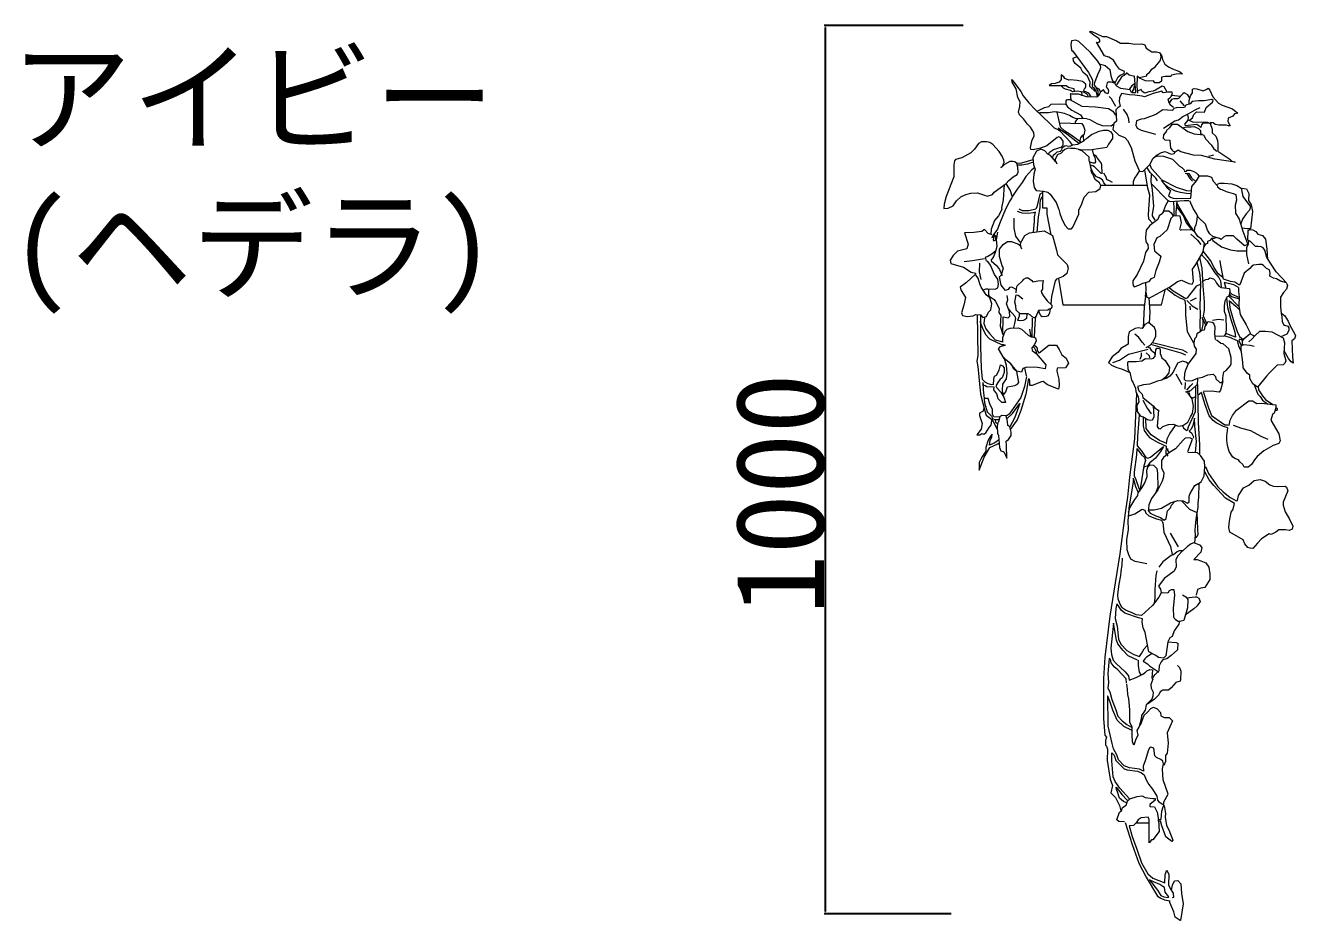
# Model space of a CAD drawing. Header units: millimetres. Extents: x -63086 to 83971, y -129912 to 13382.
# Drawn here: x 47310 to 48740, y -45775 to -44767 of the extents above; entities that cross this region are included whole.
import ezdxf

# ---------------------------------------------------------------- set-up
doc = ezdxf.new("R2010")
doc.units = ezdxf.units.MM
doc.layers.get('0').update_dxf_attribs({"lineweight": 0})
doc.layers.add('観葉植物', color=92, linetype='Continuous', lineweight=9)
doc.styles.get("Standard").update_dxf_attribs({"font": 'MS Mincho.ttf'})
doc.dimstyles.new('ISO-25', dxfattribs={"dimtxt": 2.5, "dimasz": 2.5, "dimexe": 1.25, "dimexo": 0.625, "dimtad": 1, "dimtxsty": 'Standard', "dimcen": 2.5, "dimadec": 0, "dimazin": 0, "dimtfac": 1, "dimtmove": 0, "dimatfit": 3, "dimfxl": 1, "dimarcsym": 0})

# ---------------------------------------------------------------- blocks, each defined once
blk = doc.blocks.new('*D1050')
at = {"layer": 'Defpoints', "color": 0, "ltscale": 10, "transparency": 16777216}
for p in [(48210.5, -44767.3), (48366.4, -44767.3), (48352.9, -45767.3)]:
    blk.add_point(p, dxfattribs=at)
at = {"layer": '観葉植物', "color": 0, "lineweight": -2, "ltscale": 10, "transparency": 16777216}
for p, q in [((48365.8, -44767.3), (48209.2, -44767.3)), ((48210.5, -45764.8), (48210.5, -44769.8)), ((48352.3, -45767.3), (48209.2, -45767.3))]:
    blk.add_line(p, q, dxfattribs=at)
at = {"layer": '観葉植物', "color": 0, "ltscale": 10, "transparency": 16777216}
for points in [[(48210.1, -44769.8), (48210.9, -44769.8), (48210.5, -44767.3)], [(48210.1, -45764.8), (48210.9, -45764.8), (48210.5, -45767.3)]]:
    blk.add_solid(points, dxfattribs=at)
at = {"layer": '観葉植物', "color": 0, "ltscale": 10, "transparency": 16777216, "insert": (48159.8, -45294.8), "char_height": 100, "attachment_point": 5, "rotation": 90}
blk.add_mtext('1000', dxfattribs=at)
blk = doc.blocks.new('アイビー（CAD素材.com）')
at = {"color": 0, "linetype": 'ByBlock', "lineweight": -2}
for points in [[(3.8, 249.8), (7.3, 256.6), (9.4, 258.5), (13.8, 260.5), (14.4, 262.7), (8.8, 265.1), (5.3, 269.6), (2, 275.3), (-3.2, 278.6), (-8.2, 280.3), (-17.1, 295.5), (-14.7, 295.3), (-13, 297.3), (-14.5, 299.7), (-18.6, 302.3), (-25.2, 307.3), (-23.4, 307.9), (-10.6, 301.9), (-5.8, 302.1), (5.3, 297.3), (9.7, 294.7), (19, 294.7), (26, 293.4), (33.8, 293.8), (37.3, 292.7), (38.8, 288.8), (45.1, 284.9), (50.4, 284.9), (53.4, 284), (56, 281), (57.1, 276.2), (59.7, 270.9), (63.7, 267.9), (68.2, 265.5), (76.1, 262.7), (79.5, 260), (72.6, 259.6), (67.1, 258.5), (66.5, 257), (60.2, 257), (55.8, 256.1), (55.8, 251.8), (53.2, 250), (48.6, 249.8), (47.1, 252), (41.9, 251.6), (38, 252), (31, 255), (28.4, 257.2), (28.2, 245.7), (28.8, 238.1)], [(-15, 235), (-15.5, 237.8), (-15.5, 240.5), (-17.8, 245.4), (-19.5, 247.3), (-19.5, 249.1), (-18.9, 251.5), (-15.1, 261), (-13.3, 263.7), (-12.4, 267.3), (-12.9, 269.5), (-15.6, 274.2), (-23.9, 283.9), (-37.1, 296.5), (-40.4, 298), (-45.3, 297.1), (-46, 293.1), (-45.3, 286.5), (-43.8, 285.4), (-26.3, 261.4), (-21.9, 253.1), (-22.2, 245.9), (-20.3, 244.2), (-17.8, 240.9), (-16.5, 234.4)], [(-18.6, 240.3), (-24.6, 245.8), (-24.3, 250.8), (-27.2, 257.2), (-32.5, 262), (-34.8, 266.2), (-41.1, 271.8), (-43.1, 274.6), (-43.4, 277.6), (-38.9, 279.4)], [(30.8, 255.9), (39.5, 257.7), (39.5, 259.6), (42.5, 261.6), (44.9, 265.3), (48.8, 267.9), (54.5, 274.6), (55.6, 278.6), (54.7, 283.8)], [(-23.4, 234.2), (-26, 238.4), (-31, 240.6), (-31.6, 242), (-31.2, 242.9), (-30.1, 243.7), (-29.1, 245.6), (-29.1, 248.4), (-33.1, 251.2), (-39, 252.6), (-46.7, 253.1), (-48.3, 252.9), (-52.8, 254.9), (-54.1, 256.8), (-57.1, 258.7), (-56.9, 253.7), (-59.3, 250.5), (-63.7, 249.1), (-68, 248.6), (-70.6, 247), (-51.2, 246.7), (-48.6, 245.1), (-42.9, 243.6), (-42.7, 242.5), (-41.9, 240.5)], [(-12.6, 270.8), (-7.5, 269.5), (-2.4, 265), (-1.1, 257.6), (0.7, 252.2), (3.8, 250.5)], [(16.8, 260.9), (13.8, 258.3), (11.2, 257), (5.3, 247.6)], [(16.6, 261.4), (19.7, 259), (26, 257.4)], [(25.3, 257.9), (26.6, 239.1)], [(-54.9, 179.7), (-54.7, 184.3), (-57.4, 188.1), (-59.6, 189), (-61.5, 188.4), (-73, 179.1), (-80.2, 176.4), (-88.5, 174.4), (-91.2, 175), (-91.5, 177.2), (-89.7, 185.8), (-87.4, 190), (-87.9, 193.9), (-91.7, 199.8), (-95, 203.3), (-99.4, 209.2), (-104.1, 213.7), (-105.2, 216.9), (-103.7, 223.2), (-103, 228.6), (-105.9, 233.5), (-107.8, 243.1), (-112.1, 250.7), (-112.4, 253.5)], [(-112, 253.1), (-102.6, 240.3), (-99.9, 235.2), (-93.3, 227.3), (-86.4, 219.7), (-69.7, 204), (-64.5, 198.7)], [(-33.2, 235.4), (-33.2, 237.6), (-34.6, 239.8), (-38.5, 240.5), (-44.4, 239.7), (-46.5, 241.2), (-52, 242.7), (-54.4, 244), (-57, 246.6)], [(26.9, 238.5), (22.4, 238.7), (20.8, 242.1), (10.2, 243.5), (6.2, 245.9), (4.6, 247.4), (3.5, 249.6), (-0.7, 250.6), (-4.2, 250.7), (-5.1, 250), (-6.3, 245.5), (-4.2, 242.4), (-3.8, 240.4), (-4.6, 237.5), (-7.2, 238.5), (-9.4, 242.1), (-12.8, 239.4), (-15, 235.2), (-16.8, 233.7), (-28.6, 234.1), (-37.4, 237), (-45.3, 237.1), (-46.8, 237.5), (-46.4, 236), (-46.4, 233), (-45.6, 230.2)], [(-12.6, 239.7), (-13.6, 241.8), (-14.3, 242.7), (-16.5, 243.9)], [(19.5, 242.4), (20.2, 243.3), (21.9, 244.9), (22.9, 246.9), (25.8, 249.6)], [(26, 247.3), (24.7, 244.9), (24.5, 242.9), (23.4, 240.7), (23.3, 238.6)], [(62.4, 239.4), (58.9, 245.4), (56.7, 246.3), (49.2, 241.7), (46.5, 240.6), (41.8, 239.8), (37.3, 238.2), (34.1, 240.2), (32.9, 242.3), (29.1, 240.5)], [(87.2, 225.7), (87, 229.8), (88.7, 235.3), (90.7, 238.8), (90.9, 242.9), (92.7, 243.5), (95.9, 243.1), (102.9, 240.9), (106.8, 242.7), (108.3, 243.8), (110.5, 241.6), (113.6, 234), (120.3, 226.8), (124.2, 224.6), (136, 220.7), (141.9, 215.9), (138, 215), (136.4, 212.2), (131, 210), (130.5, 206.3), (133.4, 201.3), (131.2, 201.3), (128.8, 202.4), (120.5, 202.4), (116.4, 202.8), (114.2, 205), (111.6, 205.4), (110.7, 204.1), (112.9, 197.6), (113.1, 193.5), (117.1, 189.8), (119, 185), (119.4, 181.3), (119.4, 172.8), (132.9, 163.9), (135.3, 161.7), (139, 160.6), (116, 164.1), (100.9, 168), (92, 168.4), (77.9, 172.3), (74.8, 173.9), (71.5, 171.9), (68.7, 173)], [(-51.3, 225.1), (-51.2, 229.6), (-50.8, 230.7), (-49.4, 231.2), (-47.4, 231.2), (-33.9, 223.5), (-18.4, 222.8), (-3.6, 220.8), (-1.8, 219.9), (1.3, 217.8), (4.2, 213.3)], [(-26.3, 234), (-27.8, 237.2), (-31.8, 239.5), (-34.6, 239.9)], [(4.6, 223.3), (-0.2, 232), (-3, 234.5)], [(69.6, 222), (66.1, 224.6), (64.6, 227.2), (63.5, 231.4), (65.5, 232.9), (67, 234.6), (68.3, 238.5), (68.1, 239.2), (63.3, 239.2), (58, 238.5), (56.3, 240.5), (46.7, 237.9), (36.7, 234.2), (34.1, 234.8), (25.8, 236.1), (19.9, 236.4), (10.8, 237.7), (8.8, 233.1), (8.2, 229), (9.5, 223.7), (6.7, 221.8), (4.7, 219.4), (5.1, 206.7), (2.3, 204.1), (1, 197.4), (8, 191.1), (14.5, 188.2), (17.6, 184.8), (21.7, 177.1), (25.8, 161.9), (31.3, 150.6), (34.8, 150.1), (43.2, 158.4), (46.3, 164.7), (51.1, 168.9), (55.9, 171.5), (60, 172.6), (66.8, 169.7), (70.2, 170.4), (71.5, 171.9)], [(87.7, 208.1), (90.7, 210.4), (92.2, 214.2), (95.5, 217.2), (104.2, 217), (106.4, 222), (113.3, 228.1), (114, 229.8), (112.7, 231.1), (104, 229.6), (97.7, 229.6), (90.5, 229), (88.3, 226.1), (83.5, 224.8), (81.8, 222.2), (72.6, 221.8), (69.8, 220.9), (69.2, 219.4), (67.8, 218.7), (57.6, 219.6), (49.6, 214.4), (36.5, 209.4), (33, 209.1), (27.8, 207.2), (26.9, 202.2), (28.4, 198.7), (33.2, 196.5), (49.3, 192.2)], [(87.9, 232.5), (85.6, 236.4), (81.5, 238.5), (79.9, 237.5), (75, 232.3), (74.1, 231.9), (69.8, 231.8), (67.1, 231.1), (64.9, 227.8)], [(67.6, 235.9), (77.4, 234.9)], [(76.7, 229.6), (81.5, 223.8)], [(-84.1, 218), (-75.8, 222.1), (-71, 223.3), (-68.4, 225.8), (-58.6, 226.3), (-51.8, 225.8), (-49.8, 222.7), (-44.9, 219.1), (-35.4, 213.7), (-32.8, 209.6)], [(-28.2, 209.2), (-40.7, 209.7), (-43.7, 210.7), (-47.6, 213.1), (-53.3, 215.3), (-60.7, 216.9), (-64.6, 217.1), (-71.2, 216), (-81.5, 216.1)], [(-62, 216.7), (-58.1, 200.2), (-53.3, 195.7)], [(19.5, 204.8), (19.1, 208.9), (17.3, 214.4), (13.2, 220.2)], [(58.3, 198.7), (70.9, 207), (75.2, 208.3), (80, 212), (86.1, 214.8), (93.8, 219.6), (99.4, 222.2)], [(84.9, 214.8), (85.8, 211.1), (85.6, 207.7)], [(-58.5, 204.8), (-33.8, 204), (-31.7, 201.2), (-30.2, 196.5), (-31.5, 191.4), (-33.4, 190.5), (-35.4, 188), (-36.1, 184.8), (-36.1, 182.8)], [(-40.7, 204.3), (-40.7, 205.9), (-39.5, 208.3), (-37.8, 209.8)], [(2.3, 203.2), (-0.7, 201.2), (-10.5, 201.3), (-16.6, 203.9), (-24.2, 208.2), (-27.6, 209.1)], [(61.3, 195.9), (65.2, 199.6), (68.5, 203.5), (73.9, 203.5), (85.5, 195), (92.9, 192.6), (103.3, 191.5), (105.9, 186.5), (111.8, 180.2), (114.7, 175.4), (118.4, 173)], [(79.4, 199.3), (84.4, 200.2), (89.4, 200.2), (92.9, 200.9), (94.4, 199.8), (97.5, 198.5), (99.9, 196.3), (99.9, 192.8), (101.8, 191.9)], [(86.1, 208.3), (82, 203.3), (82.7, 202), (95.9, 203.3), (98.5, 201.3), (100.1, 199.6), (100.9, 201.1), (101.2, 202.6), (102.9, 204.4), (108.3, 204.8), (111, 204.1)], [(86.1, 208.1), (91.6, 205.7), (103.6, 206.1), (107.7, 205.7), (111.8, 203.7)], [(-44.1, 179.7), (-47, 183.6), (-57.9, 195.2), (-60.4, 197.1), (-64.7, 198.7)], [(-37.2, 181.6), (-50.5, 192.2), (-60.3, 198.8)], [(-50.1, 179), (-46.9, 178.7), (-43.7, 180), (-38.1, 181), (-31.5, 184.4), (-28.2, 187.7), (-22.8, 191.7), (-14.4, 195.3), (-9.2, 196.6), (-4.3, 196.6), (-1.1, 194.9), (0.9, 191.8), (0.8, 187.2), (-3.9, 180.9), (-5.7, 176.9), (-25.2, 174.1), (-35.4, 174.4), (-41.6, 175.8), (-46.3, 175.8), (-49.2, 176.3), (-52.8, 174.8), (-55.5, 172.5)], [(-35, 183.1), (-46.8, 191.8), (-52.7, 195.6)], [(-31.6, 184), (-31.7, 190.6)], [(61.4, 195.5), (58.3, 191.5), (58, 187.4), (59.8, 185.6), (65.2, 185.4), (65.5, 184.5), (65.9, 176.3), (68.3, 173.7)], [(-124.9, 154.6), (-122.7, 156.4), (-122.2, 158), (-121, 160.2), (-121.5, 163), (-123.4, 167.5), (-126.7, 172.7), (-134, 180.5), (-137.4, 182.8), (-141.1, 183.6), (-146.6, 183.5), (-150.2, 181.7), (-154.7, 175.3), (-158.7, 170.9), (-169, 165.5), (-175.9, 163.5), (-177, 162.1), (-178, 157.6), (-177.7, 143.9), (-186.3, 122), (-188.7, 113.1), (-189.1, 108.5), (-184.4, 108.8), (-178.7, 111.5), (-174.7, 116.9), (-169.8, 121.4), (-164.5, 124.3), (-158.8, 125.6), (-151.2, 126.2), (-142.3, 123.2), (-140.3, 122.2), (-134.2, 124.3), (-132.3, 126.7), (-119.1, 136.5), (-116.1, 139.8), (-111.2, 143.9), (-106.4, 146.6), (-105.6, 149.4), (-105.7, 155), (-106.8, 159.1), (-109, 160.9), (-111.6, 161.4), (-114.9, 161.4), (-120.8, 158), (-124.8, 154.2)], [(-63.1, 160.9), (-69.2, 168.2), (-72.1, 169.6), (-75.5, 173.2), (-79.8, 175.3), (-84.9, 172.8), (-88.8, 165.6), (-88.1, 157.6), (-86.3, 152.8), (-87.7, 147.1), (-88.5, 139), (-87.3, 132), (-85.3, 128.8), (-77, 127.8), (-72.2, 126.7), (-69.5, 124.7), (-62.5, 115.1), (-59.5, 107.4), (-58.5, 102.9), (-56.5, 97.7), (-52.7, 89.8), (-49.2, 85.5), (-45.3, 85.5), (-43.9, 87.5), (-37.1, 102.2), (-37, 106.7), (-33.7, 113.6), (-31.1, 121.3), (-25.7, 126.7), (-18, 127.5), (-13.1, 131.1), (-12.5, 134.3), (-13.8, 137.3), (-18.3, 140.6), (-19.8, 143.4), (-20.8, 146.7), (-22.5, 148.3), (-23.3, 151.5)], [(-71, 170), (-70, 171.8), (-65.5, 175), (-57.1, 177.5), (-54.9, 179.6)], [(-66.5, 165.8), (-65.7, 168.9), (-63.9, 169.8), (-61.6, 172.2), (-57.2, 173.1)], [(-61.6, 158.4), (-63.5, 162.6), (-63.5, 164), (-62.8, 166), (-60.9, 169.2), (-56.5, 170.9), (-55.3, 172.4)], [(-50.8, 179), (-53, 178.4), (-56.4, 176.2), (-56.8, 174.2), (-57.8, 173.1)], [(-37.9, 175.2), (-33.3, 173.2), (-26, 166.6), (-25.7, 163.2), (-23.9, 155.3), (-23.4, 151.3)], [(-24.8, 160.8), (-21.4, 159.8), (-18.8, 159.8), (-18.1, 160.8), (-18.9, 166.1), (-20.2, 168.3), (-21.8, 174.9)], [(-107.4, 159.5), (-101.2, 160), (-88.5, 163.5)], [(-88.4, 160.3), (-90.8, 159.9), (-94.9, 158.4), (-101.3, 157.1), (-106.2, 157.1)], [(-11, 147.4), (-11.2, 157.5), (-12.1, 159.9), (-14, 162), (-15.6, 164.7), (-16.9, 166.1), (-17.6, 167.7), (-19.9, 168.8)], [(56.1, 141), (44.6, 153.5), (43.1, 157.6)], [(49.5, 167.1), (52.7, 167.8), (58.3, 167.5), (68.2, 164), (76.4, 156.2), (78.7, 154.7), (82.1, 151)], [(109.1, 167.2), (114.9, 168.9)], [(-87.2, 154.3), (-90, 151.8), (-96.8, 144.5), (-101.1, 137.6), (-106.6, 130.3), (-111.7, 122.2)], [(-11.9, 147.9), (-19.6, 155.2), (-21.5, 156.4), (-24.4, 157.3)], [(-6.3, 134.3), (-8.8, 137.3), (-10.6, 140.5), (-14.4, 143.1), (-17.3, 143.9), (-21.3, 149.1), (-23.8, 155.3)], [(-9.2, 148.6), (-6.5, 143.2), (-6.2, 141.8), (-4.5, 140.7), (-3, 140.1), (0.3, 138)], [(31, 151.3), (28.3, 146.3), (25.5, 142.5), (24.1, 138.4), (24, 134.6)], [(36.7, 152), (39.6, 135.7), (40, 131.6), (42.3, 123.7), (40.8, 101.7), (41.2, 96.6), (46.1, 91.5)], [(51.6, 139.5), (49.5, 142.4), (43.3, 149), (39.3, 155)], [(44.5, 146.7), (43.9, 138.8), (45.6, 129.4), (46.8, 110.5), (45.3, 101.9), (45.4, 100.3), (48.3, 95.1)], [(81.4, 150.1), (84, 150.6), (84.7, 151.6), (88.2, 151.4), (92.5, 150.2), (95, 148.7), (97, 146.8), (98.9, 144.2)], [(82.7, 148), (86.7, 147.9), (89.8, 143), (91.7, 141.2), (94.9, 139.3)], [(84, 148), (88.3, 141.9), (90.9, 139.2)], [(88.9, 120.1), (90, 133.1), (95.2, 139.4), (98.9, 145.1), (107.8, 145.3), (112.4, 143.8), (114.1, 139.2), (118.7, 134.4), (118.9, 132.7), (122.4, 130.1), (123.9, 129.9), (128.9, 127.5), (136.5, 125.3), (139.6, 124), (140.5, 117.7), (138.7, 112.2), (139.4, 103.3), (143.5, 96.5), (147.6, 83), (153.1, 67.8), (149.2, 66.5), (149.2, 66.7), (140.7, 73.7), (137, 77.8), (128.3, 77.6), (125.7, 76.3), (123.3, 73.5), (121.3, 74.8), (113.9, 76.9), (110.4, 79.8), (107.8, 84.1), (105.4, 90.9), (97.4, 98.7), (95.8, 102.2), (91.7, 108.3), (88, 117)], [(-121.3, 135.4), (-122.4, 118), (-124.2, 109), (-123.7, 107.1), (-127.6, 100.3), (-132.1, 95), (-136, 85.3), (-136.2, 79.7)], [(-119, 135.9), (-114.3, 128.7), (-112, 121.5)], [(40.1, 134.3), (-12.6, 134.3)], [(44.3, 136.4), (62.6, 117.7), (65.6, 116.2), (81.4, 117.3), (86.7, 117.4)], [(55.6, 140.3), (62.4, 131.6), (66.2, 128.6), (63.8, 122.6), (65.9, 121.3), (68.9, 120.2), (72.8, 119.7), (89, 119.9)], [(56.5, 140.5), (72.4, 132.5), (84, 128.7), (89.5, 128.4)], [(89.7, 124.9), (84.2, 125.2), (77.3, 126.3), (71.6, 127.9), (63.1, 132.5), (60.3, 134.6)], [(118, 135.5), (121.7, 137), (126.5, 137), (135.2, 136.2), (140.7, 134.4), (145.7, 131.2), (147.4, 121.8), (156.2, 110.3), (155.2, 106.7), (151.2, 102.3), (147.3, 96.3), (145.2, 91.2)], [(146, 131.3), (151.7, 130.5), (154.1, 125.2), (154, 117.4), (156.9, 112.7), (158.4, 105.2), (156.3, 85.6), (152.4, 85.4), (146.5, 86.4)], [(-112, 121), (-114.9, 116.9), (-119.7, 107.5), (-125.8, 93.2), (-128.7, 85), (-132.8, 79.7), (-135.1, 75.8), (-133.9, 76.3), (-131.5, 78.6), (-133, 76.9), (-133.6, 73), (-133, 72), (-131.3, 72.7), (-130.7, 73.5), (-130.7, 77.7)], [(-78.2, 126.1), (-81.1, 124.6), (-84.5, 110.2), (-85.7, 107.6), (-93.4, 105.9), (-100.7, 105.9), (-104.2, 107.5)], [(-78.7, 121.5), (-80.7, 117.6), (-81.2, 114.4), (-81.1, 109.4), (-83, 99.1), (-84.3, 81.8)], [(-78.1, 127.5), (-78.1, 109.3), (-73.2, 109.3), (-73.2, 102.2), (-68.8, 78.7)], [(63.3, 117.2), (60.4, 111.8), (57, 102.7), (53.4, 100.2), (51.9, 96.2), (43, 89.2), (38.7, 83.9), (38.1, 75.6), (38.3, 70.8), (40.6, 67.9), (41, 63.2), (38.1, 58.9), (35.5, 49.3), (28.7, 34.2), (23.7, 26.8), (23.6, 24.3), (24, 21.6), (25.2, 20.2), (30.6, 22), (34.9, 24.2), (42.2, 26.4), (44.7, 29.5), (47.9, 31)], [(68.9, 116.5), (69.7, 110.6), (69.8, 100)], [(73.1, 116.7), (72.8, 110.9), (71.9, 104.5), (71.9, 100.3)], [(91.5, 84.4), (87.8, 89.6), (73, 115.1)], [(-88.3, 81.6), (-86.9, 93.7), (-86.9, 99.2), (-86, 104.2), (-88.4, 103.4), (-94.4, 102.6), (-100.8, 103.3), (-106, 104.9)], [(76.7, 84.9), (78.6, 92.3), (76.9, 99.7), (69.5, 100.3), (66.4, 97.1), (62.5, 84.4), (54, 77), (50.8, 75.3), (47.5, 67.9), (47.9, 60.7), (55.1, 54.6), (53.4, 48.1), (49.5, 38.5), (47.8, 31)], [(57.4, 103.5), (59.5, 105.6), (64.1, 105.6), (66.7, 103.6), (69.5, 99.5)], [(72.6, 111.1), (80.6, 99.8), (83.7, 92.2), (88.4, 86.8), (89.8, 84.6)], [(96.2, 100.8), (95.8, 95.8), (94.7, 90.2), (93.2, 86.5), (92.6, 82.5)], [(-103, 70.5), (-108, 77.1), (-109.9, 86.3), (-109.8, 97.4)], [(-134.6, 78.9), (-139.2, 80.3), (-143.3, 84.6), (-146.3, 82.4), (-155.3, 81.3), (-165.9, 81.1), (-161.6, 68.1), (-163.3, 63.1), (-173.6, 60.4), (-178.6, 55.4), (-182.1, 50.2), (-181.4, 46.5), (-167, 42.4), (-158.5, 36.9), (-153.3, 35.6), (-153.5, 34.5), (-163.5, 25.2), (-170.9, 19.7), (-169.9, 16.7), (-164.6, 8.4), (-166.6, -0.3), (-169.4, -9), (-168.1, -12.1), (-162.9, -13.1), (-156.1, -12.3), (-153.3, -10.8), (-147.7, -11.4), (-145.3, -14.2), (-140.9, -13.1), (-138.7, -8.4), (-136.3, -5.5), (-135.2, 1), (-137.4, 8), (-141.6, 11.2), (-145.5, 17.6), (-147.2, 19.7), (-148.7, 23.6), (-150.3, 30), (-152.9, 33.4)], [(-135.9, 50), (-133.3, 53.7), (-130.9, 59.4), (-129.1, 65.9), (-129.8, 73.3), (-128.3, 81.8)], [(-102.8, 69.2), (-97.8, 78.1), (-92.6, 81), (-76.3, 83.1), (-66.7, 77.9), (-62.1, 61.4), (-61.3, 56.1), (-50.4, 45.5), (-49.1, 41.3), (-50.6, 35.2), (-54.9, 31.8), (-62.4, 28.7), (-63.9, 27), (-68, 9.5), (-68.5, 0.7)], [(42.6, -20.8), (43.2, -7.8), (42.2, 7.5), (54.4, 14.4), (64.8, 19.9), (73.9, 26.4), (78.3, 27.7), (86.6, 23.8), (90.3, 23.1), (91.8, 26.2), (90.9, 40.3), (94.6, 45.4), (102.9, 59.7), (104.4, 69.5), (100.9, 73.7), (97, 76.9), (94, 81.3), (90.7, 84.1), (78.3, 84.3), (76.8, 83.5)], [(88.8, 79.7), (96.4, 72.7), (100.1, 67.9)], [(116.2, 75.2), (117.5, 75.7), (114.8, 74.7), (112.3, 74.8), (110.4, 72.4), (107.6, 71.1), (107.6, 69), (105.4, 68.1), (103.5, 65.1)], [(112.8, 75), (113.8, 72.3), (123.4, 65.3), (133.8, 61.7), (140.8, 60.7), (151.4, 60.6)], [(154, 72.7), (153.6, 67.9), (151.6, 64.6), (151.6, 56.8), (154, 46.3)], [(196.5, 24.8), (185, 37), (174.7, 53.1), (172.1, 61.6), (170.4, 64), (168, 65.1), (164.7, 65.7), (161.7, 65.7), (156.2, 71.4), (153.2, 72.7), (153.4, 83.6), (155.6, 84.7), (158.6, 84.4), (162.3, 82.5), (164.5, 79.4), (169.5, 77.9), (173.2, 74), (174.5, 62.7), (175.2, 50.9)], [(-145.7, 16.5), (-141.6, 17.8), (-139.6, 18), (-131.3, 17.6), (-128.5, 19.1), (-127.6, 23.2), (-128.3, 28.9), (-132.2, 34.1), (-136.6, 44.5), (-139.6, 48.7), (-141.1, 49.3), (-142.2, 53.7), (-139.4, 54.8), (-135.2, 57.4), (-130.7, 61.1)], [(-107, 17), (-112.6, 19.8), (-115.3, 19.6), (-116.8, 17.4), (-119.6, 16.1), (-124.6, 22), (-126.4, 31.3), (-124.2, 33.9), (-122, 41.6), (-123.5, 43.9), (-126.4, 54.2), (-126.6, 62.5), (-122.4, 67.7), (-117.4, 71.4), (-113.1, 71.4), (-105.2, 68.2), (-103.1, 66.8), (-101.7, 62.9)], [(-102.6, 69.2), (-102.8, 69.2), (-103.1, 68), (-102.8, 66.9)], [(125.1, 30.7), (119.9, 35), (114.9, 42.2), (111.4, 49.4), (103.3, 60.1)], [(-166.2, 48.9), (-156.8, 49.8), (-143.5, 52)], [(-148.9, 46.8), (-149.3, 37), (-147.6, 28.4)], [(-135.9, 49.6), (-129.8, 44.1), (-126.5, 39.8), (-123.5, 32.8)], [(95.9, 47.6), (98.7, 36), (99.8, 25), (99, -2.9), (99.5, -8.8), (99.2, -23.3), (99.4, -30.8)], [(98.8, 53.4), (101.5, 41.1), (102.3, 21.2), (103.8, 3.5), (104, -6.4), (102.7, -12.6), (106.8, -21.6)], [(101.1, 56.6), (107.5, 49.4), (115.9, 36.1), (120.5, 30.7), (122.5, 26.8), (123.1, 20.4)], [(196.5, 24.6), (190, 26.5), (185.6, 29.4), (181.9, 30), (178, 32.2), (178.2, 35.7), (177.6, 39.4), (174.3, 40.9), (170.8, 44.4), (168.8, 45.3), (165.6, 45.5), (159.7, 44.8), (157.7, 43.5), (155.3, 40.9), (149, 35.5), (144.2, 22.4), (142.9, 22.6), (138.6, 25.4), (133.8, 26.3), (125.7, 28.9), (122.3, 46.6), (122, 49.8)], [(-107.6, 13.4), (-107.4, 18.5), (-106.6, 21.4), (-100.1, 27.2), (-98.9, 29), (-96.4, 30.4), (-94.3, 30.2), (-90.2, 27.5), (-88.9, 25.7), (-83.3, 26.8), (-77.4, 27.3), (-78.2, 22.5), (-78.2, 17.5), (-79.6, 15.3), (-79.3, 13.5), (-76.5, 9.2), (-72.6, 4.4), (-67.7, -0.3), (-67.4, -2.7), (-68.5, -4.2), (-70.4, -4.8), (-72.1, -5.9), (-82.7, -6.6), (-85.8, -14.2)], [(-60.1, 29.7), (-55.3, 0), (36.7, 0)], [(102.6, 26.7), (105.7, 28.5), (108.3, 29), (110.3, 30.5), (114.5, 29.4), (116.2, 27.4), (117.7, 24.3), (120.5, 20.9), (123, 19.5), (132.5, 18.5), (132.9, 15.1), (131.7, 9.6), (129.4, 8.5), (127.3, 4), (126.5, -1.2), (126.4, -7), (128.5, -12.3), (128.7, -28.1), (128.1, -33.2), (126, -35.2), (121.7, -35.7), (116.2, -35.3)], [(-138.7, 18), (-138.9, 11), (-136.8, 8.8), (-132.6, 6), (-130.9, 3.6), (-126.8, -4), (-127, -8.8), (-125, -12.1), (-125.7, -24), (-122.6, -33.4), (-122.4, -13.6), (-116.5, -14.5), (-114.8, -12.7), (-115.2, -7.7), (-118.5, 1), (-117, 5.6), (-117.8, 10.6)], [(38, 25.2), (38.1, 25.2), (38.4, 16.4), (37.6, 9.2), (37.8, 9.4), (36.5, -2.1), (35.4, -25.8)], [(55.8, 0), (60.6, 17.8)], [(61.5, 18.5), (71.3, 10.7), (77.2, 7.5), (80.8, 6.2), (82.1, 4.9), (83, -0.6), (82.9, -11.8), (84.9, -30.2), (91.9, -42.9)], [(64.6, 19.5), (69.1, 15.8), (83.5, 7), (85.5, 8.2), (95.9, 21.3), (100, 23.4)], [(142.7, 19.4), (137.3, 22.4), (126.4, 25), (127.9, 20.2), (127.5, 19.1)], [(142.7, 19.6), (142.6, 15), (143.5, 9.1), (143.2, -1.3), (144.6, -11), (151.1, -22.6), (156.4, -33.2), (160.1, -35)], [(196.6, 24.2), (197.7, 21.9), (196.6, 17.7), (193.4, 13.8), (190, 8.5), (189.8, -1.9), (190.5, -9.8)], [(-86, -14.3), (-87.4, -14.7), (-89.6, -13.7), (-91.5, -11.7), (-94.2, -10.2), (-103, -10.1), (-107.8, -6.2), (-108.2, -1), (-109.2, 2.8), (-107.8, 11.4), (-105.3, 10.7), (-100, 6.6)], [(38.6, 13.4), (39.2, 8.9), (40.7, 8.1), (42.6, 7.8)], [(42.8, 0), (55.8, 0)], [(84.6, 4.9), (90.4, -1.1), (96.9, -4.9)], [(88.6, 4.3), (95.3, 7.7)], [(129.1, 8), (130.4, -2.9), (134.3, -17.7), (136.8, -24.6), (138.5, -30.8), (139.3, -36.3), (128.5, -32.4)], [(132, 11.9), (134.5, 9.2), (143.6, 6.6)], [(132, 9.5), (142.2, -1.2), (143.2, -1.7)], [(132.3, 4.7), (133, -3.6), (137.4, -19), (141, -30.1), (143.6, -35.5), (148, -39.2)], [(132.5, 4.6), (139.5, -1.5), (143.8, -5.8)], [(132.7, 14.2), (135, 11.8), (143.7, 8.4)], [(-151.7, -11), (-150.9, -57.1), (-152.1, -63.6), (-150.8, -69.6), (-148, -100.5), (-143, -119.4), (-141.3, -124.4), (-135.6, -128.6), (-133.4, -131.4), (-129.3, -139.2)], [(-148, -11), (-148, -46.9), (-146.9, -71.7), (-145.8, -83.9), (-142.8, -86.8), (-139.5, -88.7), (-135.6, -89.6), (-133.2, -89.4)], [(-116.3, -4.1), (-115.5, -5.7), (-109.1, -12.8), (-108.4, -15.5), (-109.4, -21.2), (-110.5, -25.4)], [(-104.2, -9.1), (-104.3, -12.9), (-106, -17.7)], [(-95.5, -10.2), (-95.9, -15.4), (-97.8, -16.8), (-99.7, -17.5), (-104.3, -18), (-106, -17.8)], [(-87.1, -36.4), (-86.3, -21.2), (-85.4, -12.9)], [(-69.4, -4.6), (-70.1, -9.2), (-71.7, -12.4), (-73.8, -13.2), (-78.3, -13.6), (-79.9, -12.4), (-81.7, -8.3), (-81.7, -6.6)], [(36.7, -1.1), (36.6, -1.1)], [(87.9, -1.5), (88.2, -5.5)], [(105.7, -23.1), (101.6, -14.2), (102.5, -18), (102.6, -22.3), (101.4, -27.4), (101.4, -28.9)], [(190.6, -9.8), (191.5, -13.6), (191.8, -18.9), (193.2, -22), (194.4, -22.8), (198.2, -24.2), (199.3, -25.8), (199.2, -28.8), (197, -33.2), (192.9, -35.1), (190.9, -35.6)], [(191, -9.6), (194.7, -12.6), (198.5, -18.4), (200.7, -23.8), (205.8, -32.2), (206.9, -35.1), (205.7, -38.2), (202.7, -40.4), (203.4, -58.5), (204.2, -65.8), (201.9, -64.2), (198.8, -60.5), (194.1, -51.7)], [(-148.4, -18.6), (-145.6, -26.4), (-142.1, -33.4), (-137.8, -38.4), (-124.3, -44.7), (-121, -44.7)], [(-143.4, -14.5), (-144.1, -21), (-141.7, -26.9), (-137.8, -32.3), (-131.2, -39.5), (-122.5, -41.5)], [(-122.6, -41.9), (-122.6, -36.9), (-120, -29.7), (-117.8, -27.5), (-114.3, -26.2), (-105.6, -25.8), (-101.7, -27.5), (-94.1, -34.1), (-90.8, -36.2), (-89.1, -36.2), (-85.8, -37.3), (-85.1, -40.6), (-87.5, -45.4), (-89.9, -48.4), (-89.7, -51.5), (-85.1, -54.8), (-74.3, -67.6), (-75.1, -72.2), (-83.8, -70.6), (-95.6, -70.2), (-100.2, -71.7), (-101.7, -75.7), (-106.9, -74.8), (-113.9, -66.1), (-121.1, -60.6), (-127.4, -49.5), (-125.2, -47.1), (-119.3, -45)], [(-92.7, -27.6), (-91.7, -34.4), (-90.2, -36.5)], [(-89.6, -35.5), (-89.3, -15)], [(38.6, -48.2), (42.7, -45.8), (46.6, -41.5), (49.5, -35.2), (49.5, -29.7), (47.9, -25.6), (41.4, -19.9), (37.1, -22.3), (34.2, -26.5), (29.7, -25.8), (26.4, -26.7), (19.4, -30.6), (18.5, -35.8), (18.3, -44.3), (10.3, -49.1), (7, -53.2), (0.5, -58.7), (-3.9, -64.8), (-0.4, -68), (5.5, -70.7), (11.1, -72.2), (20.3, -76.1), (18.5, -72.8), (18.1, -65.4), (18.3, -63.7), (27.5, -63.9), (33.8, -63), (38.1, -60.6), (44.2, -60.9), (46.9, -60.2), (49, -57.8), (49.5, -50.6), (50.8, -48.7), (53.8, -48.7), (54.3, -50.6), (54.3, -54.8), (56.2, -59.8), (60.1, -62.8), (64.9, -70.7), (64.1, -76.5), (60.1, -81.8), (56.2, -85), (51.4, -86.1), (42.3, -89.4), (35.7, -90), (29, -92), (30.5, -96.8), (34.2, -100.5), (35.1, -104.2), (46.6, -113.8), (48.6, -115.9), (52.7, -119)], [(116.8, -39.2), (115.9, -32.3), (116.2, -25), (115, -21), (112.9, -20), (108.6, -19.2), (107.8, -19.6), (106.7, -21.8), (104.6, -24.5), (104, -28.5), (101.2, -28.9), (99.5, -30.5), (95.8, -32.7), (95, -36.5), (93.1, -38.2), (92.3, -43.3), (92.9, -46.7), (95.1, -49.8), (94.7, -54.7), (86.1, -66.6), (82.9, -73.5), (81.8, -77.4), (81.4, -83.7), (83, -85.1), (86.7, -85.5), (90.9, -85.2), (96.3, -82.5), (102.1, -81.4), (108, -78.7), (114.2, -78.1), (116.6, -80.8), (117.2, -83.3), (121.5, -87.4), (123, -87.4), (125.1, -86.1), (125.1, -82.3), (126.1, -75.3), (128.9, -74), (133.5, -68.3), (134.4, -66.4), (134.2, -59.2), (131.7, -49.4), (125.2, -43.8), (122.7, -43.4), (118.5, -40.3), (117, -39.7)], [(113.4, -17.2), (120, -16.1), (126.2, -16.9)], [(37.3, -45.4), (34, -41.9), (30.3, -36.9), (26, -33.2)], [(126.7, -34.8), (132.4, -36.3), (141.2, -40.2), (143, -47.2), (145.6, -52.3)], [(147.4, -40.4), (146, -39.3), (145.7, -39.5), (144.2, -39.1), (143.4, -39.1), (143.3, -39.7), (142.9, -40.3), (143.7, -42.2), (145.1, -44.6), (146.8, -45.7)], [(154.2, -41.8), (157.7, -38.5), (161.4, -34.4), (166.6, -29.8), (172.9, -29.6), (180.1, -30.3), (193.1, -37.2), (194.5, -42.9), (193.8, -54.9), (196, -62.9), (194.7, -65.7), (192.9, -67.7), (186, -67.9), (177, -76.8), (174.2, -80.5), (164, -92.7), (158.7, -88.8), (155.3, -82.9), (155.3, -79.1), (152.8, -77.3), (147.9, -71.1), (147.6, -64.4), (145.5, -50.5), (145.5, -46.3), (148.6, -44.6), (155.6, -45.3), (160.1, -46.7)], [(147.3, -45.2), (147.2, -41), (149, -38), (155.4, -32.7)], [(-81.9, -54.1), (-70.8, -45.4), (-62.3, -45.6), (-59.4, -50.2), (-56.4, -56.3), (-51.4, -60.2), (-48.6, -65.6), (-52, -70.9), (-61.4, -71.5), (-61.8, -74.6), (-59.7, -83.7), (-59.2, -90.7), (-60.1, -94.8), (-72.5, -90), (-77.3, -86.5), (-79.3, -86.6), (-89.7, -90.7), (-92.1, -90.7), (-92.3, -86.1), (-93.2, -83.3)], [(-88.7, -47.1), (-87.3, -48.2), (-85.2, -52.4), (-84.7, -55.6)], [(-87.3, -45.6), (-86.1, -46.1), (-84.1, -48.9), (-84, -50.7), (-83.3, -52.5), (-82, -54.3)], [(1.3, -65), (8.5, -62.2), (18.8, -55.6), (40.8, -50)], [(33.1, -53.9), (33.1, -57.8), (31.6, -61.5)], [(38.6, -53.9), (42.1, -56.9), (42.5, -59.6)], [(39.6, -47.3), (42.6, -48.1), (44.4, -50.9), (48, -53.9), (48.9, -56.5)], [(83.3, -56.8), (78.2, -54.3), (44, -44.7)], [(85.3, -54.1), (80.1, -51.1), (69.7, -49), (55.1, -45.1), (45.3, -43)], [(-133.3, -90.2), (-133, -83.7), (-132.2, -80.2), (-130, -79.1), (-126.7, -73.5), (-125.4, -67.6), (-123.2, -68.7), (-121.1, -71.1), (-121.3, -76.3), (-123.5, -82.4), (-125.6, -83.7), (-128.5, -87.4), (-130.4, -91.3), (-129.3, -93.3), (-124.8, -98.5), (-121.7, -104), (-119.5, -110.1), (-123.7, -109.8), (-128, -105.9), (-129.6, -100.3), (-133, -95.7), (-132.4, -92.2)], [(-121.5, -59.1), (-118.9, -68), (-118.2, -77), (-119.1, -83.3), (-123, -89.2), (-123.5, -96.1), (-123, -99.2), (-121.7, -101.1), (-119.3, -98.1), (-117.4, -92.4), (-109.3, -90.9), (-106.3, -89.4), (-104.5, -87.4), (-106.9, -75.2), (-110.8, -72), (-113, -66.9)], [(-96, -79.8), (-98, -71.1)], [(86.3, -66.6), (83.5, -64.6), (79.6, -63.5), (74.1, -65.7), (68.9, -75.9), (65.2, -80.5), (61.3, -83.1), (57.2, -84.2)], [(-96.2, -80.7), (-98.4, -92), (-102.5, -104.4), (-115.4, -123.1), (-119.1, -125.3)], [(-93.8, -83.1), (-96.7, -100.5), (-102.5, -118.8), (-106.7, -129.4), (-114.5, -140.3)], [(20.3, -75.9), (22.1, -84.7), (23.7, -87.1), (26.7, -94), (27.2, -97.6), (29.7, -103.7), (30.4, -109.3), (28.3, -112.8), (28.5, -120), (32.1, -124.9), (36.8, -126.7), (40.3, -129.3), (42.7, -130), (46, -129.4), (47.6, -126.3), (47.1, -113.5)], [(52.6, -118.4), (51.1, -136.9), (52.6, -139.3), (55, -139.5), (57.4, -137.1), (63.9, -134.7), (69.6, -134.5), (74.8, -136.7), (80, -136), (85.7, -132.3), (88.5, -126.2), (90.7, -122.5), (91.8, -114.2), (90.3, -105.7), (86.1, -99.6), (83.5, -97.9), (89, -96.6), (96.4, -89.4), (97, -84.2), (96.4, -82.7)], [(79.2, -90), (72.4, -78.2)], [(-145.2, -87.6), (-145, -95.7), (-143.7, -105.3)], [(-145.2, -88.1), (-144.3, -90.5), (-142.6, -90.9), (-140.6, -92), (-133, -92.4)], [(94.4, -91.1), (94, -120.4), (85.9, -137.6), (84.8, -141.8), (83.5, -141.3), (81.1, -139.2), (80.9, -137.6), (79, -135.7)], [(82.7, -95), (82.9, -87.6)], [(84.6, -96.1), (88.6, -91.1), (91.4, -88.5)], [(87.3, -96.7), (86.8, -98.9), (87.3, -101.1)], [(96.4, -89.7), (97.3, -132.4), (98.8, -157.5), (98.6, -167.9)], [(101, -98.9), (97, -102.2)], [(132.3, -135.4), (133.1, -129.9), (135.8, -124.5), (140.5, -118.6), (154.3, -108.1), (158.4, -108.1), (163.4, -111), (168.6, -110.8), (184.5, -112.5), (184.5, -115.8), (182.8, -121.9), (180.8, -123.6), (179.1, -129.9), (188, -145.2), (189.7, -153), (188.2, -156.3), (181.7, -158.4), (171, -164.3), (163.6, -170.9), (160.6, -174.6), (157.4, -179.7), (153.7, -182.7), (149.1, -182.7), (147.6, -179.7), (144.2, -176.6), (142.8, -174.6), (139.4, -173.5), (136.2, -171.4), (132.1, -165.2), (130.2, -158.4), (129.6, -152.2), (129.6, -147.5), (130.7, -138.4), (125.7, -137), (117.5, -132.9), (114, -130.2), (109.6, -125), (104.6, -111.6), (103, -105), (100.8, -99.2)], [(103, -97.5), (109, -115.9), (112.4, -124.8), (127.1, -135), (130.2, -135), (132.2, -135.4)], [(124.9, -86.5), (122.5, -96.1), (120.8, -98.3), (112.1, -97.4), (103.1, -97.6)], [(160.2, -90), (164.5, -100.6), (167.2, -103.1), (169.7, -107.4), (175.3, -111.5)], [(164.8, -92.2), (165.3, -95.6), (169.8, -102.4), (173.1, -106.5), (181.2, -112.3)], [(-143.6, -105.8), (-143.3, -110.2), (-140.5, -120.5), (-135.5, -125.2), (-134.1, -128.2), (-131.4, -129.1)], [(-125.8, -126.6), (-132.8, -126.2), (-134.3, -123.6), (-134.3, -117.7), (-137.2, -111.6), (-139.3, -105.3), (-142, -105.5), (-143, -105.3)], [(-117.8, -128), (-111.8, -122.4), (-103.4, -111.1), (-109.6, -127.5), (-114.9, -137.4)], [(27.8, -100.2), (26.7, -124.8), (25.5, -150.9), (20.1, -194.1), (17.5, -216.7)], [(34.9, -107.3), (39.7, -116.4), (44.3, -122.7)], [(93.6, -104.1), (91.6, -105.2), (89.4, -104.4)], [(-144.3, -116.6), (-145, -119.6), (-148.9, -122), (-148.9, -124.7), (-145.9, -133.6), (-147.2, -139.9), (-151.8, -146.2), (-148.7, -146.2), (-146.5, -144.9), (-144.1, -145.8), (-142, -144), (-138, -138.2), (-135.9, -135.5), (-135.2, -130.3)], [(-126.1, -126.2), (-127.4, -131.8), (-128.7, -134), (-128.9, -137.3), (-128.7, -144.5), (-127.4, -147.1), (-126.5, -160.6), (-124.8, -164.5), (-122.4, -165.2), (-121.3, -166), (-118.2, -172.6), (-118.4, -158), (-119.1, -153.6), (-116.3, -151.7), (-113.4, -147.1), (-113.4, -143.2), (-114.7, -137.5), (-116.9, -136), (-117.4, -131.4), (-118.9, -125.1), (-123.9, -124.7), (-126.1, -126.2)], [(30.8, -123.5), (30.2, -134.3), (28.8, -147.9), (28.4, -158.8), (32.9, -163.9), (38.2, -171.8), (40.6, -172.5), (43.6, -171.7), (58.2, -159.6), (54.9, -165.2), (49.2, -172.5), (42.7, -177.9), (40.8, -180)], [(35.3, -125.9), (35.2, -136.2), (36.6, -141.5), (40.1, -146.6), (43, -149.6), (52.2, -154.9), (61.3, -159.2)], [(61.1, -156), (61.8, -156.2), (53.8, -152.8), (44.2, -146.4), (38.8, -139.4), (38.3, -127.5)], [(94.4, -166.4), (95.3, -153.8), (93.6, -136.6), (93.1, -127.6), (91.4, -135.9), (89.2, -140), (87.2, -142.2), (89.6, -144.2), (91.8, -148.5), (91.6, -150.3)], [(183.8, -118.6), (186, -118.6), (186.4, -118), (186.4, -117.2), (185.1, -115.7), (184.5, -115.9)], [(-131.6, -129.2), (-126.8, -129.1)], [(-131.3, -129.7), (-130.8, -132), (-128.7, -133.8)], [(71.3, -135.7), (65.2, -144.4), (62, -151.1), (61.3, -156.1)], [(136.6, -135.6), (146.1, -138.8), (156.2, -141.6), (167.9, -147.9), (175.5, -151.2)], [(-127.6, -152.4), (-131.8, -155.2), (-137.6, -157.9), (-136.8, -152.7), (-135.2, -148.8), (-134.8, -145.6), (-136.7, -147.7), (-139.3, -152.3), (-141.7, -160.5), (-142, -164.7), (-146.5, -171.5), (-149.5, -177.5), (-149.5, -186.3), (-143.6, -171.5), (-137.2, -160.7), (-128.4, -156.5), (-126.7, -155.2)], [(85.5, -165.3), (90.7, -151.4), (87.7, -149.6), (82.7, -150.1), (80.3, -152.2), (71.8, -162), (64.8, -166.4), (58.3, -172), (56.1, -175.3), (56.1, -184), (58.7, -188.6), (58.3, -193.6), (56.8, -198.6), (52, -208.2), (44.6, -218), (41.5, -225.2), (41.3, -229.7), (41.7, -230.8), (47.6, -230.8), (55.9, -228.9), (66.1, -222.8), (74.2, -220.4), (80.5, -220.8), (85.1, -223.4), (87, -221.7), (87.2, -215.6), (88.1, -212.3), (93.3, -203.6), (100.7, -199.3), (103.8, -192.7), (104.9, -182.3), (104.4, -176), (99.9, -169.6), (96.6, -166.8), (91.2, -166.4), (85.5, -166.6)], [(28.1, -161.6), (27.7, -168.9), (25.2, -188.3), (25, -192.4), (27, -196.5), (30.8, -207.7), (31.5, -208.9)], [(28.4, -162), (33.6, -169), (36.8, -171.8), (37.8, -175.4), (36.1, -181.1), (31.5, -209.8)], [(61.1, -159.1), (60.9, -167.3), (63.1, -170.3)], [(62.7, -161.7), (62.7, -164.1), (64.2, -165.9)], [(33.1, -207.5), (37, -200.4), (39.7, -193.2), (39.4, -186), (41, -181.8), (43.1, -180.3), (46.9, -180.7), (50.6, -184.3), (51.4, -189.7), (51.9, -205.4), (49.3, -212.1)], [(35.9, -185), (36.7, -181.9), (41.4, -180.9), (42.3, -180.5)], [(41, -179.9), (40.9, -180.9)], [(105.3, -182), (109, -189.8), (119.3, -204.8), (125.4, -210.7), (133.4, -217), (140.2, -220.5), (141.5, -220.3), (142.8, -214.6), (148.2, -206.1), (154.3, -202.9), (160.2, -197.9), (167, -196.6), (172.6, -198.5), (178.1, -202.7), (182, -204), (187, -204.6), (195.3, -204), (196.8, -205.3), (198.1, -209.6), (192.9, -222.3), (192.9, -225.7), (195, -233.1), (199.6, -240.5), (203.8, -249.3), (202.9, -252.5), (199.8, -254), (195.7, -253.2), (188.1, -253.4), (184.8, -256), (179.6, -258.4), (177.2, -257.7), (168.7, -263.4), (163.9, -268.2), (158.9, -274.3), (155.9, -274.1), (153.2, -273.2), (149.8, -268.9), (147.8, -264.7), (133, -256), (131.9, -250.6), (132.6, -243.4), (134.5, -233.4), (136.7, -230.1), (138, -223.8), (128, -217.6), (114.9, -203.5), (109.7, -197), (104.7, -187.9)], [(29.5, -210.9), (27.1, -204.9), (24.9, -196.5), (23.9, -195.3), (23.9, -199.3), (19, -229), (19.2, -232.7)], [(19, -232.7), (20.3, -228.7), (26, -219.2), (29.2, -214.7), (29.6, -211.6), (31.5, -208.9)], [(97.8, -200.7), (97.5, -216.4), (96.7, -223.3), (96.8, -228.2), (95.9, -234.2), (96.3, -252.4), (96.8, -258.6), (95.6, -261.2), (93.4, -263.1)], [(17.8, -216.5), (15.1, -234), (9.1, -280.4), (3.8, -313), (-2.2, -350.4), (-7.8, -396.6)], [(41.2, -230), (41, -231.5), (43.2, -234.4), (49.5, -237.4), (54.7, -239.4), (59.1, -242.4), (61.1, -240.7), (62.8, -232), (66.1, -228.7), (67.2, -225.7), (71.5, -221.1)], [(78.3, -220.5), (87.4, -230), (95.9, -233.8), (94.2, -244.6), (93.4, -253.7), (93.9, -259.3), (93.1, -268.1)], [(18.5, -243.7), (19.2, -234), (18.9, -232.9)], [(19, -237.4), (25.8, -235.2), (34.3, -230.2), (37.3, -231.3), (38.4, -234.4), (41.5, -237.4), (50.4, -240.9), (55.8, -242.4), (57.6, -245.3)], [(39.6, -291.6), (26.2, -289.1), (21.3, -286.4), (19.1, -281.6), (17.3, -275.8), (17, -264.6), (18.7, -252.8), (18.5, -243.3)], [(57.5, -245.2), (58.6, -256), (66.2, -272.2), (68, -281)], [(65.6, -256.9), (74.8, -272.6)], [(100.1, -270.9), (92.5, -268.1), (89.5, -269), (85.1, -272.2), (79.9, -277), (76, -277.1), (73.5, -278.2), (69.3, -281.3), (67, -282.2), (57.3, -289.4), (52.9, -295.5)], [(99.1, -270.5), (101.5, -273.1), (100.4, -278.6), (92.3, -286.9), (96, -286.9), (100.4, -288.2), (105.8, -290.6), (109.3, -295.4), (110.2, -302.8), (110.2, -309.1), (104.7, -318.4), (100.2, -319.1), (96.5, -320.4), (94.9, -326.9)], [(56.1, -323.4), (52.8, -329.3), (45.9, -338.5), (33.5, -349.8), (27.4, -349), (22.3, -346.5), (16.1, -344.2), (11.7, -341.1), (9.3, -337), (7.1, -331.4), (6.7, -326), (8.3, -314.3), (10.2, -304.6), (10.4, -300.1), (11.7, -292.9), (12, -285.2)], [(79.5, -276.8), (74.5, -282.7), (72.1, -286.9), (72.3, -295.1), (70.3, -299.7), (58.8, -308), (52.5, -316.9), (54.9, -320.2), (55.5, -323.7), (63.2, -324.3)], [(50.7, -299.5), (49.4, -304.9), (48.6, -320.4), (48.6, -329.9), (47.8, -336.3)], [(63.3, -324.4), (65, -321.7), (67.2, -320.4), (69.8, -320.4), (70.6, -326.9), (68.9, -341.5), (69.3, -351.1), (70.2, -352.6), (71.7, -354.4), (74.7, -356.3), (76.3, -356.3), (75.4, -359.6), (70.2, -367), (67.8, -373.5), (65.4, -374.8), (63, -379.4), (61, -395.3), (58.2, -397.9), (52.5, -397.2), (49.7, -394.9), (41.7, -390.7), (37.7, -368.9), (35.3, -363.7), (34.2, -357.2), (34.5, -353.5), (29.9, -352.4), (14.7, -347.2), (10.5, -343.7), (7.5, -338.7), (5.5, -336.5), (4.4, -341.7), (3.8, -353.3), (5.9, -361.8), (7.7, -376.3), (10.3, -382), (17, -389), (24.7, -393.5), (31, -395.9), (33.6, -392.7), (36.6, -387.4), (39.9, -383.7)], [(79.5, -326.5), (83.5, -328.7), (85.6, -331.9), (85.2, -341.3), (81.1, -355.4), (76.7, -356.7)], [(84.1, -329.8), (93.9, -328.7), (95.4, -328.7), (98, -330.4), (99.3, -333.9), (96.1, -338.9), (92.4, -342.4), (82.6, -349.3)], [(29, -400.1), (18.6, -395.1), (12.5, -388.8), (6.8, -381.6), (5.3, -377.7), (1.8, -358.3), (-1.2, -386.6), (-0.3, -393.8), (1.4, -400.1), (4.9, -403.8), (15.1, -413), (18.8, -417.6), (19.5, -422.6)], [(63, -379.5), (72.3, -380.1), (74.5, -381), (73.8, -388.5), (67, -394.8), (61.8, -398.6), (57.5, -399.8), (55.6, -401.8), (53.3, -406.6), (53, -412.2), (52, -414.3)], [(-7.8, -396.5), (-9.2, -420.5), (-9.2, -465.8), (-7.8, -484.6), (-6, -486.7), (-7.1, -490.6), (-7.1, -495.8), (-6, -496.8), (-5, -500.3), (-5.3, -512.9), (-1.9, -534.1), (0.6, -541.1), (-1.2, -549.4), (4.1, -554.7), (8.6, -563.7), (10.3, -569.6)], [(16.6, -425.4), (16, -421), (6.8, -411), (2.7, -407.5), (-0.6, -403), (-1.4, -399), (-3, -398), (-4.5, -415.2), (-3.8, -425.2), (-4.3, -431.5), (-2.1, -435.6), (-0.1, -444.5), (4.4, -455.9), (6.6, -463.1), (11.8, -468.5), (16.9, -472.4), (22.1, -475.5)], [(29.5, -400), (29.7, -406.1), (30.7, -413.7), (32.8, -416.6)], [(45.6, -392.6), (38.9, -396.7), (37, -398.4), (35.2, -401.2), (40.1, -404), (42.6, -406.6), (52.6, -413)], [(19.6, -422.5), (27.5, -419.6), (34.8, -415.8), (37.9, -413.7), (39.4, -412.1), (42.9, -410.4), (46, -411.1), (45.1, -419.9), (45.9, -421.6), (46.7, -419.2), (48.9, -416), (51.3, -413.7), (52.5, -413.1)], [(74, -406.1), (76.2, -408.4), (77.6, -412.3), (77.4, -422.3), (76.8, -423.5), (72.1, -425), (67, -431.2), (64, -433.7), (57.6, -433.8), (54.3, -435.7), (52.8, -439.1), (48, -444), (40.2, -449.5)], [(46.1, -421.4), (44.1, -427.6), (44.3, -431.6), (46.4, -436.1), (46.2, -440.7), (44.9, -444), (38.8, -450.2), (37.5, -456.4), (33.5, -462.2), (32.9, -466.6), (30.9, -474.7), (28.2, -479.2), (29.3, -484.6), (26.7, -490.1), (24.7, -495.7), (23.4, -491.8), (22.8, -484), (23, -475.5), (20.2, -470), (20.2, -455.9), (19.1, -443.5), (18, -438.7), (17.8, -432.6), (16.9, -426.7)], [(22.1, -478.7), (13.6, -474.8), (6, -467.6), (1.2, -456.3), (-1.7, -447.2), (-4.5, -440.4), (-4.9, -440.4), (-4.3, -474.4), (-0.1, -493.8), (1.6, -499.8)], [(32.2, -473.2), (36.4, -461.9), (39.8, -459.1), (44, -454.5), (47, -453), (51.2, -454.7), (54.7, -459.1), (55.1, -462.8), (58.8, -464.5), (64.5, -464.7), (68.4, -468.4), (62.5, -481.7), (63.4, -493.5), (62.5, -504.6), (60.5, -507.4), (60.5, -514.1), (58.4, -518.5)], [(20, -556.2), (9.1, -544.3), (3.7, -536.6), (1.4, -531.4), (0, -513.3), (0.2, -504.2), (2.5, -507.1), (4.4, -512.8), (13.8, -522.2), (17.4, -523.5), (29, -524.9), (33.6, -526.8), (36.4, -529), (38.5, -534.7), (41.7, -540), (45.7, -545.2), (50.8, -553.3), (51.5, -557.7), (53.1, -559.6), (58.4, -562.8), (58.5, -559.6), (63.3, -551), (57.9, -534.8), (57.2, -522.2), (58.1, -516.7), (57.4, -513.6), (55.3, -511.9), (50.2, -509.5), (48.3, -507.7), (47.4, -499.2), (44, -498.1), (42.5, -498.6), (41, -502), (38, -512.2), (35.3, -519.2), (35.8, -524.9), (31.1, -522.7), (19.9, -521.3), (13.9, -518.9), (7.6, -512.1), (5.6, -506.5), (1.8, -500)], [(16.7, -560.8), (13.3, -559.2), (8.8, -555.5), (6.5, -548.3), (5.2, -545.8), (5, -543), (11.6, -551.8), (17.1, -557.3), (18.8, -557.7)], [(14.3, -582.2), (8, -581.6), (5.8, -579.6), (8.6, -571.3), (10.8, -569.6), (12.1, -565.9), (16, -563.3), (17.8, -558.7), (20.2, -556.1), (28.7, -553.5), (34.3, -552.8), (37.6, -554.8), (46.1, -555.9), (48.9, -555.9), (48.7, -557.8), (43, -562.4), (43, -564.8), (48, -565.2), (50.9, -571.1), (52.4, -579.8), (53.5, -592.9), (46.3, -602.2), (44.6, -602.2), (41.9, -605.7), (41.9, -579.4), (41.1, -576.8), (33.2, -577.4), (29.5, -579.8), (27.4, -583.1), (24.3, -586.1), (19.7, -586.6)], [(52, -580), (53.5, -579.4), (55.7, -579.2), (56.5, -570.2), (57.8, -565), (59.1, -563.5), (60.5, -572.8), (60.2, -576.8), (61.5, -586.3), (64.2, -590.9), (68.7, -602.5), (67.6, -604.2), (60.9, -598.8), (56.3, -586.6), (54.8, -580.9), (53, -581.8)], [(15, -582.7), (22.9, -607.7), (30.3, -628.6), (38.6, -644.5), (51.6, -665.7), (55.1, -668.1), (59.5, -670), (65.8, -671.1)], [(27.4, -583.1), (41.6, -583.3)], [(19.4, -586.4), (23.1, -598.4), (28.3, -612.8), (33.3, -628.2), (40.5, -640.4), (46.2, -645.6), (59.7, -650.6)], [(59.6, -650.6), (59.9, -641.4), (61.8, -636.6), (64.1, -641.5), (64, -652.8), (65.9, -657.8), (67.3, -658.9), (68.2, -653.5), (70.5, -648.3), (74.3, -648), (77.6, -651.7), (78.3, -662.7), (80.2, -674.4), (77.3, -693.2), (76.9, -693.2), (71.2, -689.5), (70, -683.5), (65.5, -672.7), (65.5, -670.8)], [(64.2, -666.5), (60.1, -661.3), (59.5, -655.9), (57.3, -655), (54, -652.4), (46.8, -649.5), (42.3, -647.2), (51.4, -658.9), (55.3, -665), (58.4, -666.5), (63.6, -667.2), (64.2, -666.5)], [(67, -658.8), (69, -662.4), (69.6, -667.1), (67.9, -667.5)]]:
    blk.add_lwpolyline(points, dxfattribs=at)

msp = doc.modelspace()

# ---------------------------------------------------------------- block references
at = {"layer": '観葉植物', "ltscale": 10}
msp.add_blockref('アイビー（CAD素材.com）', (48532.9793, -45081.8072), dxfattribs=at)

# ---------------------------------------------------------------- texts
at = {"layer": '観葉植物', "ltscale": 10, "insert": (47292.9608, -44798.5437), "char_height": 100, "attachment_point": 1}
msp.add_mtext('アイビー\\P(ヘデラ)', dxfattribs=at)

# ---------------------------------------------------------------- dimensions: what is measured, and where the dimension line sits
at = {"layer": '観葉植物', "ltscale": 10}
dim = msp.add_linear_dim(base=(48210.471, -44767.2882), p1=(48352.9365, -45767.2882), p2=(48366.4289, -44767.2882), angle=90, dimstyle='ISO-25', override={"dimtxt": 100}, dxfattribs=at)
dim.commit()
dim.dimension.update_dxf_attribs({"geometry": '*D1050', "text_midpoint": (48210.471, -45294.8256), "dimtype": 160})

doc.saveas('drawing.dxf')
